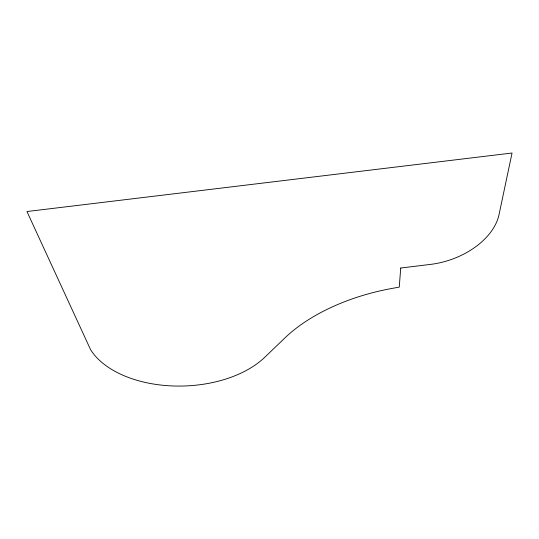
<?xml version="1.0" encoding="UTF-8"?>
<svg xmlns="http://www.w3.org/2000/svg" width="539" height="539" viewBox="0 0 539 539"><rect width="100%" height="100%" fill="white"/><g stroke="black" fill="none" stroke-linecap="round" stroke-linejoin="round"><path stroke-width="0.81" d="M400.726 268.024L399.264 287.112L391.813 288.466A140.612 74.914 -12 0 0 285.185 337.677L264.817 357.209A97.734 58.414 -1.8 0 1 171.941 385.924A97.734 58.414 -1.8 0 1 90.579 349.656L26.95 211.531L512.05 153.015L499.04 214.596A65.684 42.911 -18.3 0 1 430.526 264.393L400.726 268.024"/></g></svg>
